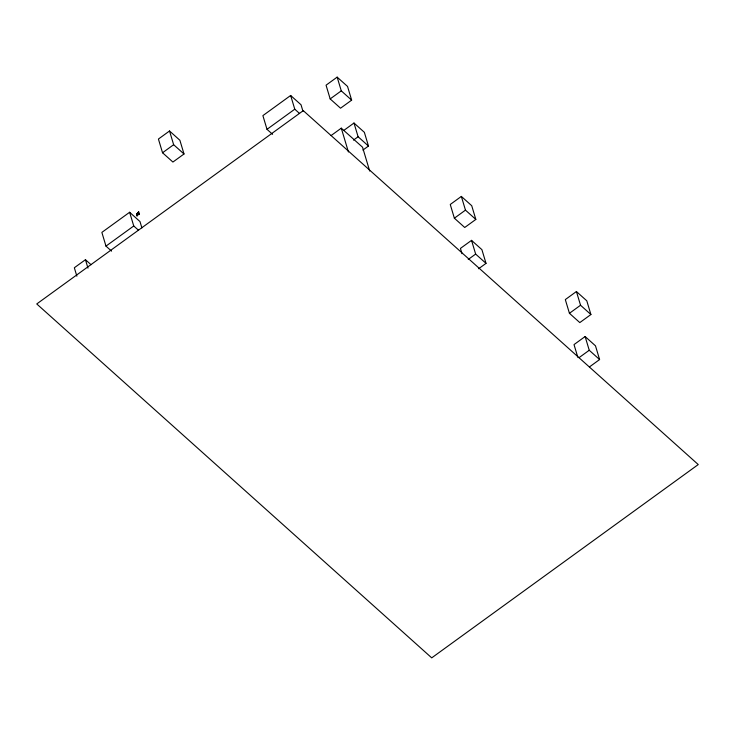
<?xml version="1.0" encoding="UTF-8"?>
<svg xmlns="http://www.w3.org/2000/svg" width="735" height="735" viewBox="0 0 735 735"><rect width="100%" height="100%" fill="white"/><g stroke="black" fill="none" stroke-linecap="round" stroke-linejoin="round"><path stroke-width="1.1" d="M136.682 213.995L138.75 211.965L137.518 212.737M137.794 214.629L137.62 215.465C135.81 217.183 138.419 212.452 137.16 215.272M137.877 214.703L138.511 213.582L138.86 214.565L139.411 214.17L138.676 211.9M136.82 213.536L137.133 214.482M138.07 214.17L138.584 213.646M137.482 213.352L137.326 213.903L137.886 213.049M169.528 130.986L158.42 139.044L162.536 152.761L172.909 162.049L184.007 153.992L179.891 140.275L169.528 130.986L173.644 144.703L184.007 153.992M162.536 152.761L173.644 144.703M141.892 227.887L139.99 221.557L129.626 212.268L101.862 232.398L105.978 246.115L111.564 251.122M302.921 111.095L301.019 104.765L290.656 95.477L262.891 115.615L267.007 129.332L272.584 134.33M137.803 212.985L138.483 213.297L137.473 213.949L138.235 212.672M138.86 214.565L139.411 214.17M136.958 215.943L137.62 215.465M91.03 264.701L85.444 259.703L74.336 267.751L76.872 276.195M337.163 77.138L326.055 85.186L330.171 98.913L340.544 108.201L351.652 100.144L347.536 86.427L337.163 77.138L341.279 90.855L351.652 100.144M105.978 246.115L133.742 225.985L129.626 212.268M267.007 129.332L294.772 109.193L290.656 95.477M330.171 98.913L341.279 90.855M331.072 135.571L341.279 128.166L362.548 147.22L369.696 171.044M343.805 130.417L353.985 123.03L364.358 132.318L368.474 146.044L362.915 150.069M353.48 140.109L358.101 136.747L353.985 123.03M461.35 196.42L450.252 204.477L454.368 218.194L464.731 227.482L475.839 219.425L471.723 205.708L461.35 196.42L465.466 210.136L475.839 219.425M454.368 218.194L465.466 210.136M478.614 268.744L486.019 263.369L481.903 249.652L471.53 240.363L460.422 248.412L462.012 253.694M468.241 259.446L475.646 254.08L471.53 240.363M576.424 291.529L565.316 299.586L569.432 313.303L579.805 322.591L590.912 314.534L586.796 300.817L576.424 291.529L580.54 305.245L590.912 314.534M569.432 313.303L580.54 305.245M589.424 366.94L599.604 359.553L595.488 345.836L585.124 336.538L574.017 344.596L577.82 357.265M579.061 357.642L589.24 350.264L585.124 336.538M136.738 214.326L137.537 214.225M358.101 136.747L368.474 146.044M589.24 350.264L599.604 359.553M475.646 254.08L486.019 263.369M294.772 109.193L299.549 113.484M133.742 225.985L138.529 230.266M341.279 128.166L348.427 151.98M138.511 213.582L138.786 214.501M85.444 259.703L87.98 268.146M303.279 110.645L36.75 303.95L431.721 657.862L698.25 464.557L303.279 110.645"/></g></svg>
